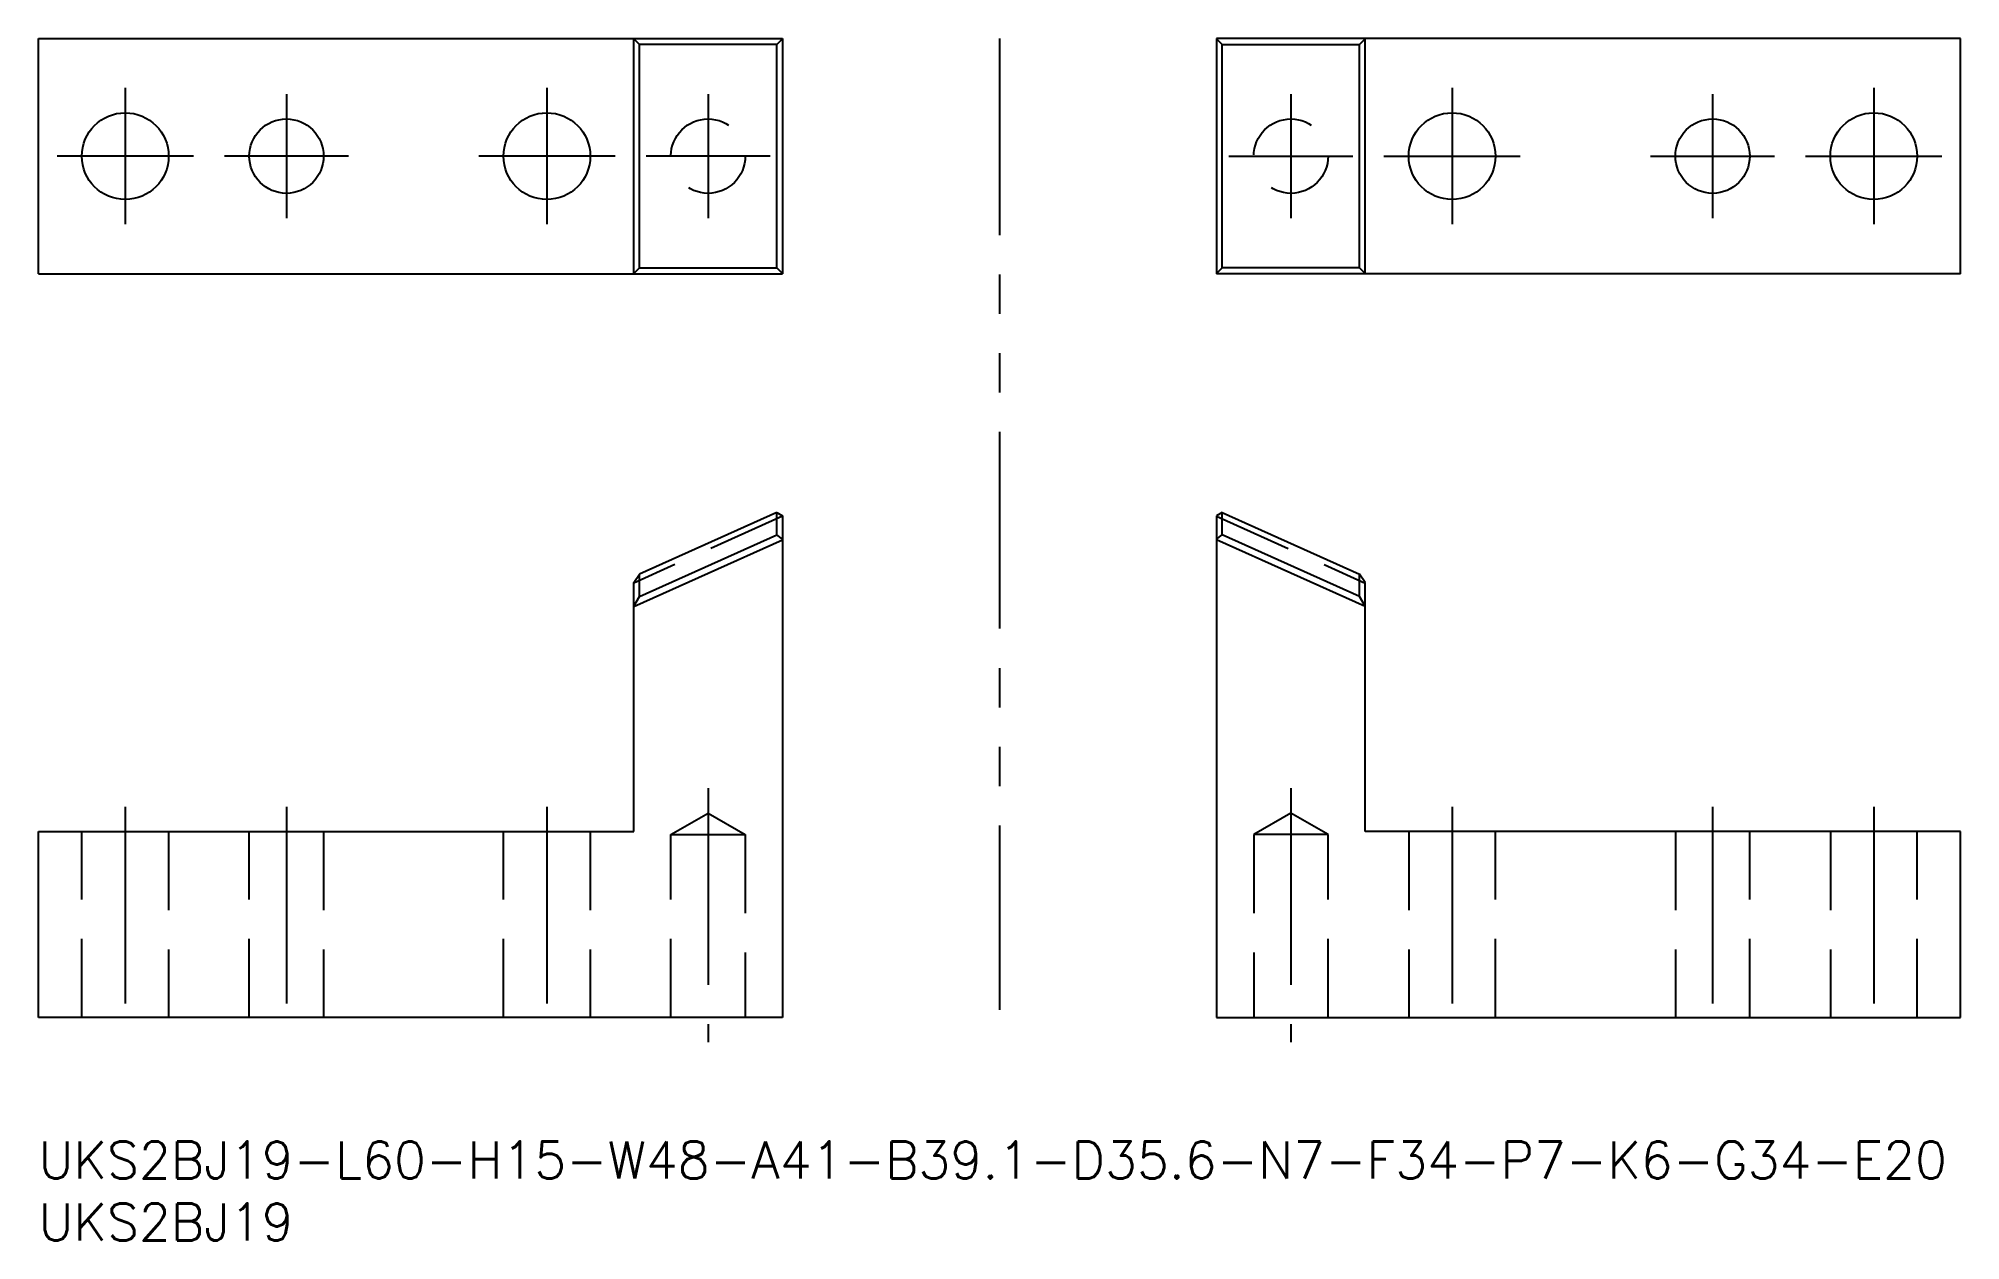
# Model space of a CAD drawing. Extents: x 0 to 155, y -8 to 89.
import ezdxf

# ---------------------------------------------------------------- set-up
doc = ezdxf.new("R2010")
doc.units = 0
doc.header["$LTSCALE"] = 0.5
for name, pattern in [('CENTER', [50.8, 31.75, -6.35, 6.35, -6.35]), ('DASHED', [19.05, 12.7, -6.35]), ('PHANTOM', [63.5, 31.75, -6.35, 6.35, -6.35, 6.35, -6.35])]:
    doc.linetypes.add(name, pattern=pattern)
for name, color, linetype in [('MSM_CENTER', 1, 'CENTER'), ('MSM_CONTINUOUS', 7, 'CONTINUOUS'), ('MSM_DASHED', 4, 'DASHED'), ('MSM_IMAGINARY', 6, 'PHANTOM'), ('MSM_PART_NUMBER', 7, 'CONTINUOUS')]:
    doc.layers.add(name, color=color, linetype=linetype)
doc.styles.get("Standard").update_dxf_attribs({"font": 'txt.shx', "height": 1, "bigfont": 'bigfont.shx'})

# ---------------------------------------------------------------- blocks, each defined once
blk = doc.blocks.new('*U48')
at = {"layer": 'MSM_PART_NUMBER'}
blk.add_text('UKS2BJ19-L60-H15-W48-A41-B39.1-D35.6-N7-F34-P7-K6-G34-E20', height=3, dxfattribs=at).set_placement((0, -3))
blk = doc.blocks.new('*U49')
at = {"layer": 'MSM_PART_NUMBER'}
blk.add_text('UKS2BJ19', height=3, dxfattribs=at).set_placement((0, -8))

msp = doc.modelspace()

# ---------------------------------------------------------------- linework, layer by layer
at = {"layer": 'MSM_CENTER'}
for p, q in [((7, 85), (7, 74)), ((20, 84.5), (20, 74.5)), ((41, 85), (41, 74)), ((54, 84.5), (54, 74.5)), ((101, 84.5), (101, 74.5)), ((114, 85), (114, 74)), ((135, 84.5), (135, 74.5)), ((148, 85), (148, 74)), ((12.5, 79.5), (1.5, 79.5)), ((25, 79.5), (15, 79.5)), ((46.5, 79.5), (35.5, 79.5)), ((59, 79.5), (49, 79.5)), ((96, 79.5), (106, 79.5)), ((108.5, 79.5), (119.5, 79.5)), ((130, 79.5), (140, 79.5)), ((142.5, 79.5), (153.5, 79.5)), ((54, 28.5), (54, 8)), ((101, 28.5), (101, 8)), ((7, 27), (7, 8)), ((20, 27), (20, 8)), ((41, 27), (41, 8)), ((114, 27), (114, 8)), ((135, 27), (135, 8)), ((148, 27), (148, 8))]:
    msp.add_line(p, q, dxfattribs=at)
at = {"layer": 'MSM_CONTINUOUS'}
for p, q in [((0, 89), (60, 89)), ((0, 70), (0, 89)), ((48, 70), (48, 89)), ((48, 88.96), (48.46, 88.5)), ((48.46, 70.5), (48.46, 88.5)), ((59.54, 88.5), (48.46, 88.5)), ((59.54, 88.5), (60, 88.96)), ((59.54, 70.5), (59.54, 88.5)), ((60, 89), (60, 70)), ((155, 89), (95, 89)), ((95, 89), (95, 70)), ((95.46, 88.5), (95, 88.96)), ((95.46, 70.5), (95.46, 88.5)), ((95.46, 88.5), (106.54, 88.5)), ((107, 88.96), (106.54, 88.5)), ((106.54, 70.5), (106.54, 88.5)), ((107, 70), (107, 89)), ((155, 70), (155, 89)), ((0, 70), (60, 70)), ((48, 70.04), (48.46, 70.5)), ((48.46, 70.5), (59.54, 70.5)), ((60, 70.04), (59.54, 70.5)), ((95, 70.04), (95.46, 70.5)), ((155, 70), (95, 70)), ((106.54, 70.5), (95.46, 70.5)), ((107, 70.04), (106.54, 70.5)), ((59.54, 50.74), (48.46, 45.76)), ((59.54, 48.94), (59.54, 50.74)), ((59.54, 50.74), (60, 50.49)), ((60, 50.49), (60, 10)), ((95.46, 50.74), (95, 50.49)), ((95, 50.49), (95, 10)), ((95.46, 50.74), (106.54, 45.76)), ((95.46, 48.94), (95.46, 50.74)), ((48, 43.15), (60, 48.55)), ((48.46, 43.96), (59.54, 48.94)), ((60, 48.6), (59.54, 48.94)), ((95, 48.6), (95.46, 48.94)), ((107, 43.15), (95, 48.55)), ((106.54, 43.96), (95.46, 48.94)), ((48, 45.09), (48.46, 45.76)), ((48, 25), (48, 45.09)), ((48.46, 43.96), (48.46, 45.76)), ((107, 45.09), (106.54, 45.76)), ((106.54, 43.96), (106.54, 45.76)), ((107, 25), (107, 45.09)), ((48, 43.2), (48.46, 43.96)), ((107, 43.2), (106.54, 43.96)), ((0, 25), (48, 25)), ((0, 10), (0, 25)), ((155, 25), (107, 25)), ((155, 10), (155, 25)), ((60, 10), (0, 10)), ((95, 10), (155, 10))]:
    msp.add_line(p, q, dxfattribs=at)
for centre, radius in [((7, 79.5), 3.5), ((20, 79.5), 3), ((41, 79.5), 3.5), ((114, 79.5), 3.5), ((135, 79.5), 3), ((148, 79.5), 3.5)]:
    msp.add_circle(centre, radius, dxfattribs=at)
at = {"layer": 'MSM_DASHED'}
for p, q in [((60, 50.45), (48, 45.05)), ((95, 50.45), (107, 45.05)), ((51, 24.77), (54, 26.5)), ((54, 26.5), (57, 24.77)), ((101, 26.5), (98, 24.77)), ((104, 24.77), (101, 26.5)), ((3.5, 10), (3.5, 25)), ((10.5, 25), (10.5, 10)), ((17, 10), (17, 25)), ((23, 25), (23, 10)), ((37.5, 10), (37.5, 25)), ((44.5, 25), (44.5, 10)), ((110.5, 25), (110.5, 10)), ((117.5, 10), (117.5, 25)), ((132, 25), (132, 10)), ((138, 10), (138, 25)), ((144.5, 25), (144.5, 10)), ((151.5, 10), (151.5, 25)), ((51, 10), (51, 24.77)), ((51, 24.77), (57, 24.77)), ((57, 24.77), (57, 10)), ((98, 24.77), (98, 10)), ((104, 24.77), (98, 24.77)), ((104, 10), (104, 24.77))]:
    msp.add_line(p, q, dxfattribs=at)
for centre in [(54, 79.5), (101, 79.5)]:
    msp.add_circle(centre, 3, dxfattribs=at)
at = {"layer": 'MSM_IMAGINARY'}
msp.add_line((77.5, 89), (77.5, 10.62), dxfattribs=at)

# ---------------------------------------------------------------- block references
at = {"layer": 'MSM_CONTINUOUS'}
for name in ['*U48', '*U49']:
    msp.add_blockref(name, (0, 0), dxfattribs=at)

doc.saveas('drawing.dxf')
